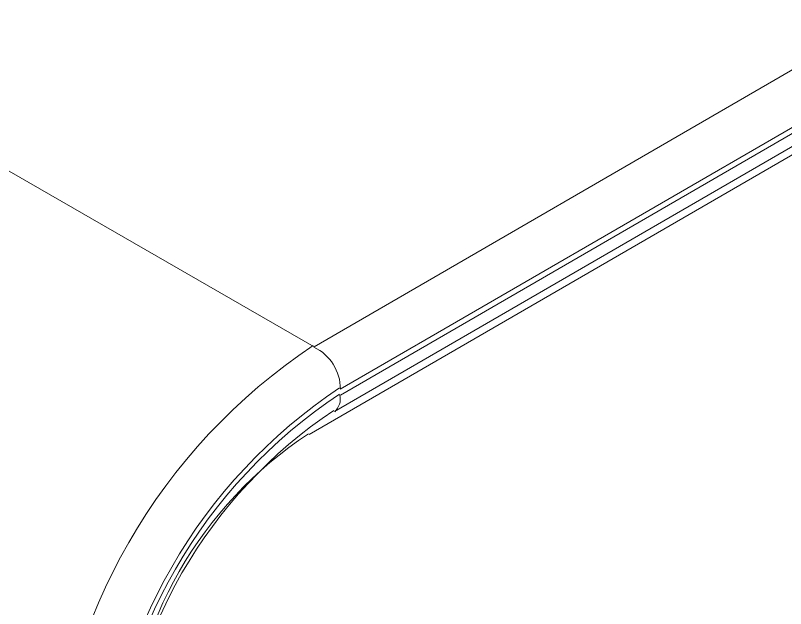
# Model space of a CAD drawing. Header units: millimetres. Extents: x 8533 to 164433, y 5768 to 115327.
# Drawn here: x 71881.9 to 72063.8, y 110616.9 to 110756.9 of the extents above; entities that cross this region are included whole.
import ezdxf

# ---------------------------------------------------------------- set-up
doc = ezdxf.new("R2010")
doc.units = ezdxf.units.MM
doc.header["$LTSCALE"] = 250
doc.layers.add('Smoke', color=5, linetype='Continuous')

msp = doc.modelspace()

# ---------------------------------------------------------------- linework, layer by layer
at = {"layer": 'Smoke', "color": 7, "linetype": 'Continuous', "lineweight": 20}
for p, q in [((72397.33, 110936.36, -0.36), (71952.41, 110678.67, -0.36)), ((72403.53, 110926.37, -0.36), (71958.6, 110668.68, -0.36)), ((71958.61, 110667.27, -0.36), (72403.53, 110924.95, -0.36)), ((71957.23, 110663.41, -0.36), (72402.14, 110921.09, -0.36)), ((72398.58, 110917.07, -0.36), (71951.21, 110657.97, -0.36)), ((71729.61, 110806.9, -0.36), (71952.41, 110678.67, -0.36))]:
    msp.add_line(p, q, dxfattribs=at)
for centre, radius, start, end in [((72029.21, 110563.13, -0.36), 139.11, 123.6139, 176.5417), ((71947.66, 110668.72, -0.36), 10.96, 359.8117, 64.5187), ((72028.44, 110563.58, -0.36), 126.53, 123.601, 176.5547), ((72026.98, 110564.42, -0.36), 123.83, 123.6161, 176.5389), ((71954.38, 110666.43, -0.36), 4.22, 313.2785, 11.1823), ((72021.36, 110567.65, -0.36), 115.57, 123.8073, 176.3456), ((72004.83, 110577.16, -0.36), 97.23, 123.5671, 176.5879)]:
    msp.add_arc(centre, radius, start, end, dxfattribs=at)

doc.saveas('drawing.dxf')
